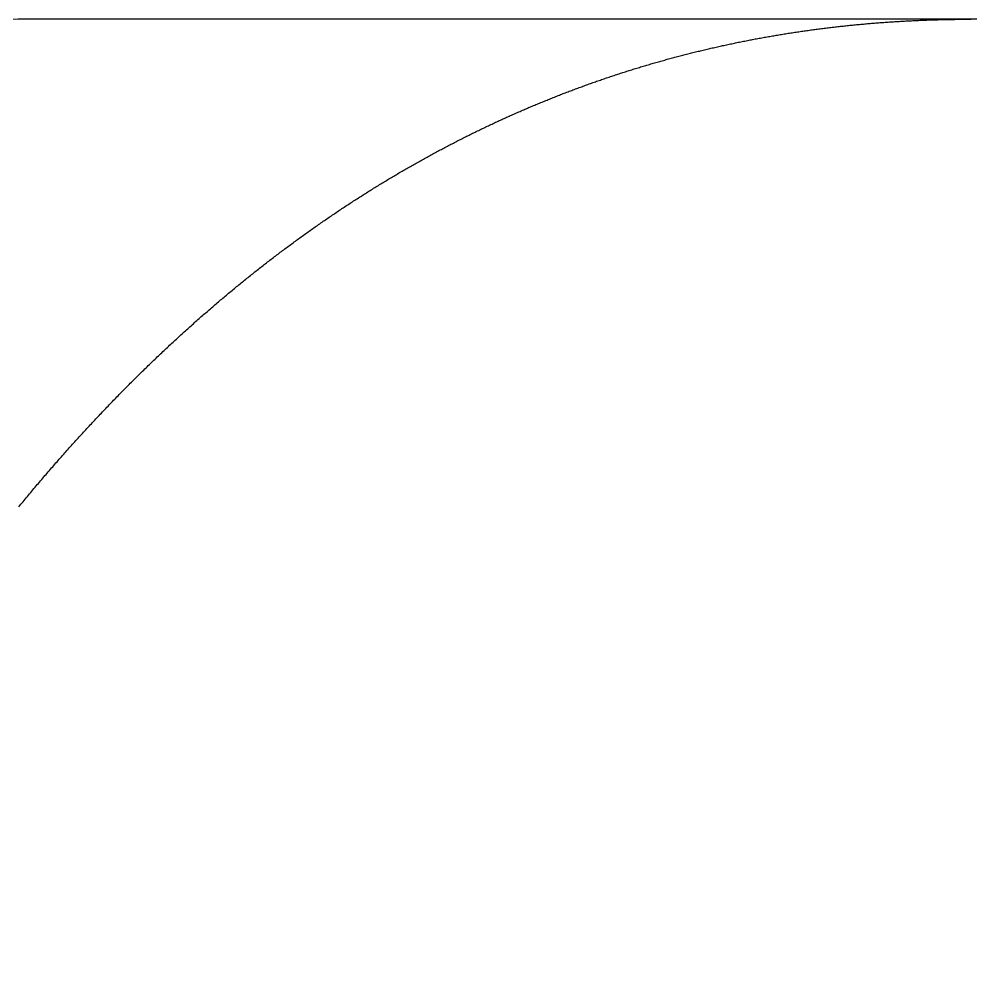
# Model space of a CAD drawing. Extents: x -14 to 315, y -179 to 16.
# Drawn here: x -2.38 to 9.49, y 4 to 16 of the extents above; entities that cross this region are included whole.
import ezdxf

# ---------------------------------------------------------------- set-up
doc = ezdxf.new("R2010")
doc.units = 0
doc.layers.add('BLACK', color=7, linetype='CONTINUOUS')

msp = doc.modelspace()

# ---------------------------------------------------------------- linework, layer by layer
at = {"layer": 'BLACK', "linetype": 'CONTINUOUS'}
for p, q in [((308.75, 16), (-2.25, 16)), ((8.391941, 15.959729), (8.409044, 15.960976)), ((8.409044, 15.960976), (8.426155, 15.962204)), ((8.426155, 15.962204), (8.443275, 15.963412)), ((8.443275, 15.963412), (8.460403, 15.964601)), ((8.460403, 15.964601), (8.477539, 15.96577)), ((8.477539, 15.96577), (8.494684, 15.96692)), ((8.494684, 15.96692), (8.511837, 15.96805)), ((8.511837, 15.96805), (8.528998, 15.969161)), ((8.528998, 15.969161), (8.546168, 15.970252)), ((8.546168, 15.970252), (8.563346, 15.971324)), ((8.563346, 15.971324), (8.580532, 15.972376)), ((8.580532, 15.972376), (8.597727, 15.973409)), ((8.597727, 15.973409), (8.61493, 15.974422)), ((8.61493, 15.974422), (8.632142, 15.975416)), ((8.632142, 15.975416), (8.649362, 15.97639)), ((8.649362, 15.97639), (8.666591, 15.977344)), ((8.666591, 15.977344), (8.683828, 15.978279)), ((8.683828, 15.978279), (8.701074, 15.979195)), ((8.701074, 15.979195), (8.718328, 15.980091)), ((8.718328, 15.980091), (8.73559, 15.980967)), ((8.73559, 15.980967), (8.752862, 15.981824)), ((8.752862, 15.981824), (8.770141, 15.982661)), ((8.770141, 15.982661), (8.78743, 15.983478)), ((8.78743, 15.983478), (8.804727, 15.984276)), ((8.804727, 15.984276), (8.822032, 15.985054)), ((8.822032, 15.985054), (8.839346, 15.985813)), ((8.839346, 15.985813), (8.856669, 15.986551)), ((8.856669, 15.986551), (8.874, 15.987271)), ((8.874, 15.987271), (8.89134, 15.98797)), ((8.89134, 15.98797), (8.908689, 15.98865)), ((8.908689, 15.98865), (8.926046, 15.98931)), ((8.926046, 15.98931), (8.943413, 15.989951)), ((8.943413, 15.989951), (8.960787, 15.990572)), ((8.960787, 15.990572), (8.978171, 15.991173)), ((8.978171, 15.991173), (8.995563, 15.991754)), ((8.995563, 15.991754), (9.012964, 15.992316)), ((9.012964, 15.992316), (9.030373, 15.992858)), ((9.030373, 15.992858), (9.047792, 15.99338)), ((9.047792, 15.99338), (9.065219, 15.993883)), ((9.065219, 15.993883), (9.082655, 15.994366)), ((9.082655, 15.994366), (9.1001, 15.994829)), ((9.1001, 15.994829), (9.117554, 15.995272)), ((9.117554, 15.995272), (9.135016, 15.995695)), ((9.135016, 15.995695), (9.152488, 15.996099)), ((9.152488, 15.996099), (9.169968, 15.996483)), ((9.169968, 15.996483), (9.187457, 15.996847)), ((9.187457, 15.996847), (9.204955, 15.997191)), ((9.204955, 15.997191), (9.222462, 15.997515)), ((9.222462, 15.997515), (9.239978, 15.99782)), ((9.239978, 15.99782), (9.257503, 15.998104)), ((9.257503, 15.998104), (9.275037, 15.998369)), ((9.275037, 15.998369), (9.29258, 15.998614)), ((9.29258, 15.998614), (9.310131, 15.998839)), ((9.310131, 15.998839), (9.327692, 15.999044)), ((9.327692, 15.999044), (9.345261, 15.999229)), ((9.345261, 15.999229), (9.36284, 15.999395)), ((9.36284, 15.999395), (9.380428, 15.99954)), ((9.380428, 15.99954), (9.398025, 15.999666)), ((9.398025, 15.999666), (9.415631, 15.999771)), ((9.415631, 15.999771), (9.433246, 15.999857)), ((9.433246, 15.999857), (9.450869, 15.999922)), ((9.450869, 15.999922), (9.468503, 15.999968)), ((9.468503, 15.999968), (9.486145, 15.999994)), ((9.486145, 15.999994), (9.5, 16)), ((7.313963, 15.839731), (7.330564, 15.842211)), ((7.330564, 15.842211), (7.347172, 15.844672)), ((7.347172, 15.844672), (7.363788, 15.847114)), ((7.363788, 15.847114), (7.380411, 15.849536)), ((7.380411, 15.849536), (7.397041, 15.85194)), ((7.397041, 15.85194), (7.413679, 15.854324)), ((7.413679, 15.854324), (7.430325, 15.856689)), ((7.430325, 15.856689), (7.446977, 15.859035)), ((7.446977, 15.859035), (7.463638, 15.861362)), ((7.463638, 15.861362), (7.480306, 15.86367)), ((7.480306, 15.86367), (7.496982, 15.865959)), ((7.496982, 15.865959), (7.513665, 15.868228)), ((7.513665, 15.868228), (7.530356, 15.870479)), ((7.530356, 15.870479), (7.547054, 15.87271)), ((7.547054, 15.87271), (7.56376, 15.874922)), ((7.56376, 15.874922), (7.580473, 15.877114)), ((7.580473, 15.877114), (7.597195, 15.879288)), ((7.597195, 15.879288), (7.613923, 15.881443)), ((7.613923, 15.881443), (7.63066, 15.883578)), ((7.63066, 15.883578), (7.647404, 15.885694)), ((7.647404, 15.885694), (7.664156, 15.887791)), ((7.664156, 15.887791), (7.680915, 15.889869)), ((7.680915, 15.889869), (7.697683, 15.891927)), ((7.697683, 15.891927), (7.714457, 15.893966)), ((7.714457, 15.893966), (7.73124, 15.895987)), ((7.73124, 15.895987), (7.748031, 15.897987)), ((7.748031, 15.897987), (7.764829, 15.899969)), ((7.764829, 15.899969), (7.781635, 15.901932)), ((7.781635, 15.901932), (7.798449, 15.903875)), ((7.798449, 15.903875), (7.81527, 15.905799)), ((7.81527, 15.905799), (7.8321, 15.907703)), ((7.8321, 15.907703), (7.848937, 15.909589)), ((7.848937, 15.909589), (7.865782, 15.911455)), ((7.865782, 15.911455), (7.882635, 15.913302)), ((7.882635, 15.913302), (7.899496, 15.91513)), ((7.899496, 15.91513), (7.916364, 15.916938)), ((7.916364, 15.916938), (7.933241, 15.918727)), ((7.933241, 15.918727), (7.950125, 15.920497)), ((7.950125, 15.920497), (7.967018, 15.922248)), ((7.967018, 15.922248), (7.983918, 15.923979)), ((7.983918, 15.923979), (8.000827, 15.925691)), ((8.000827, 15.925691), (8.017743, 15.927384)), ((8.017743, 15.927384), (8.034667, 15.929057)), ((8.034667, 15.929057), (8.051599, 15.930712)), ((8.051599, 15.930712), (8.068539, 15.932346)), ((8.068539, 15.932346), (8.085487, 15.933962)), ((8.085487, 15.933962), (8.102444, 15.935558)), ((8.102444, 15.935558), (8.119408, 15.937135)), ((8.119408, 15.937135), (8.13638, 15.938692)), ((8.13638, 15.938692), (8.153361, 15.94023)), ((8.153361, 15.94023), (8.170349, 15.941749)), ((8.170349, 15.941749), (8.187346, 15.943249)), ((8.187346, 15.943249), (8.204351, 15.944729)), ((8.204351, 15.944729), (8.221363, 15.946189)), ((8.221363, 15.946189), (8.238384, 15.94763)), ((8.238384, 15.94763), (8.255413, 15.949052)), ((8.255413, 15.949052), (8.272451, 15.950455)), ((8.272451, 15.950455), (8.289496, 15.951838)), ((8.289496, 15.951838), (8.30655, 15.953202)), ((8.30655, 15.953202), (8.323612, 15.954546)), ((8.323612, 15.954546), (8.340682, 15.955871)), ((8.340682, 15.955871), (8.35776, 15.957176)), ((8.35776, 15.957176), (8.374846, 15.958462)), ((8.374846, 15.958462), (8.391941, 15.959729)), ((6.623287, 15.718351), (6.639587, 15.721631)), ((6.639587, 15.721631), (6.655893, 15.724892)), ((6.655893, 15.724892), (6.672207, 15.728135)), ((6.672207, 15.728135), (6.688527, 15.731358)), ((6.688527, 15.731358), (6.704855, 15.734562)), ((6.704855, 15.734562), (6.721188, 15.737747)), ((6.721188, 15.737747), (6.73753, 15.740914)), ((6.73753, 15.740914), (6.753878, 15.744061)), ((6.753878, 15.744061), (6.770234, 15.747189)), ((6.770234, 15.747189), (6.786595, 15.750298)), ((6.786595, 15.750298), (6.802965, 15.753388)), ((6.802965, 15.753388), (6.819341, 15.756459)), ((6.819341, 15.756459), (6.835725, 15.759511)), ((6.835725, 15.759511), (6.852115, 15.762544)), ((6.852115, 15.762544), (6.868513, 15.765558)), ((6.868513, 15.765558), (6.884917, 15.768553)), ((6.884917, 15.768553), (6.901329, 15.771529)), ((6.901329, 15.771529), (6.917747, 15.774486)), ((6.917747, 15.774486), (6.934174, 15.777424)), ((6.934174, 15.777424), (6.950606, 15.780342)), ((6.950606, 15.780342), (6.967047, 15.783242)), ((6.967047, 15.783242), (6.983494, 15.786123)), ((6.983494, 15.786123), (6.999949, 15.788984)), ((6.999949, 15.788984), (7.01641, 15.791827)), ((7.01641, 15.791827), (7.032879, 15.79465)), ((7.032879, 15.79465), (7.049355, 15.797455)), ((7.049355, 15.797455), (7.065839, 15.80024)), ((7.065839, 15.80024), (7.082329, 15.803006)), ((7.082329, 15.803006), (7.098827, 15.805754)), ((7.098827, 15.805754), (7.115332, 15.808482)), ((7.115332, 15.808482), (7.131844, 15.811191)), ((7.131844, 15.811191), (7.148364, 15.813881)), ((7.148364, 15.813881), (7.164891, 15.816552)), ((7.164891, 15.816552), (7.181425, 15.819204)), ((7.181425, 15.819204), (7.197967, 15.821836)), ((7.197967, 15.821836), (7.214515, 15.82445)), ((7.214515, 15.82445), (7.231072, 15.827045)), ((7.231072, 15.827045), (7.247635, 15.82962)), ((7.247635, 15.82962), (7.264207, 15.832177)), ((7.264207, 15.832177), (7.280784, 15.834714)), ((7.280784, 15.834714), (7.297371, 15.837232)), ((7.297371, 15.837232), (7.313963, 15.839731)), ((6.089197, 15.599438), (6.105275, 15.603345)), ((6.105275, 15.603345), (6.12136, 15.607234)), ((6.12136, 15.607234), (6.137451, 15.611103)), ((6.137451, 15.611103), (6.15355, 15.614954)), ((6.15355, 15.614954), (6.169653, 15.618785)), ((6.169653, 15.618785), (6.185765, 15.622598)), ((6.185765, 15.622598), (6.201882, 15.626391)), ((6.201882, 15.626391), (6.218007, 15.630166)), ((6.218007, 15.630166), (6.234137, 15.633921)), ((6.234137, 15.633921), (6.250275, 15.637658)), ((6.250275, 15.637658), (6.266419, 15.641375)), ((6.266419, 15.641375), (6.28257, 15.645074)), ((6.28257, 15.645074), (6.298727, 15.648753)), ((6.298727, 15.648753), (6.314891, 15.652413)), ((6.314891, 15.652413), (6.331061, 15.656055)), ((6.331061, 15.656055), (6.347239, 15.659677)), ((6.347239, 15.659677), (6.363423, 15.663281)), ((6.363423, 15.663281), (6.379614, 15.666865)), ((6.379614, 15.666865), (6.395811, 15.67043)), ((6.395811, 15.67043), (6.412016, 15.673977)), ((6.412016, 15.673977), (6.428226, 15.677504)), ((6.428226, 15.677504), (6.444444, 15.681013)), ((6.444444, 15.681013), (6.460668, 15.684502)), ((6.460668, 15.684502), (6.4769, 15.687973)), ((6.4769, 15.687973), (6.493137, 15.691424)), ((6.493137, 15.691424), (6.509382, 15.694856)), ((6.509382, 15.694856), (6.525633, 15.69827)), ((6.525633, 15.69827), (6.541892, 15.701664)), ((6.541892, 15.701664), (6.558157, 15.705039)), ((6.558157, 15.705039), (6.57443, 15.708396)), ((6.57443, 15.708396), (6.590708, 15.711733)), ((6.590708, 15.711733), (6.606995, 15.715052)), ((6.606995, 15.715052), (6.623287, 15.718351)), ((5.625703, 15.47785), (5.641599, 15.482309)), ((5.641599, 15.482309), (5.657498, 15.486749)), ((5.657498, 15.486749), (5.673406, 15.49117)), ((5.673406, 15.49117), (5.689319, 15.495572)), ((5.689319, 15.495572), (5.705239, 15.499955)), ((5.705239, 15.499955), (5.721164, 15.504319)), ((5.721164, 15.504319), (5.737096, 15.508664)), ((5.737096, 15.508664), (5.753034, 15.512989)), ((5.753034, 15.512989), (5.768979, 15.517296)), ((5.768979, 15.517296), (5.784928, 15.521584)), ((5.784928, 15.521584), (5.800886, 15.525853)), ((5.800886, 15.525853), (5.816849, 15.530102)), ((5.816849, 15.530102), (5.832819, 15.534333)), ((5.832819, 15.534333), (5.848794, 15.538545)), ((5.848794, 15.538545), (5.864777, 15.542738)), ((5.864777, 15.542738), (5.880764, 15.546911)), ((5.880764, 15.546911), (5.89676, 15.551066)), ((5.89676, 15.551066), (5.91276, 15.555201)), ((5.91276, 15.555201), (5.928769, 15.559318)), ((5.928769, 15.559318), (5.944782, 15.563415)), ((5.944782, 15.563415), (5.960803, 15.567494)), ((5.960803, 15.567494), (5.976829, 15.571553)), ((5.976829, 15.571553), (5.992863, 15.575594)), ((5.992863, 15.575594), (6.008902, 15.579615)), ((6.008902, 15.579615), (6.024948, 15.583618)), ((6.024948, 15.583618), (6.041, 15.587601)), ((6.041, 15.587601), (6.05706, 15.591566)), ((6.05706, 15.591566), (6.073124, 15.595511)), ((6.073124, 15.595511), (6.089197, 15.599438)), ((5.214573, 15.355219), (5.230313, 15.360175)), ((5.230313, 15.360175), (5.246055, 15.365111)), ((5.246055, 15.365111), (5.261806, 15.370028)), ((5.261806, 15.370028), (5.277561, 15.374926)), ((5.277561, 15.374926), (5.293324, 15.379805)), ((5.293324, 15.379805), (5.30909, 15.384664)), ((5.30909, 15.384664), (5.324865, 15.389505)), ((5.324865, 15.389505), (5.340643, 15.394326)), ((5.340643, 15.394326), (5.356429, 15.399129)), ((5.356429, 15.399129), (5.37222, 15.403912)), ((5.37222, 15.403912), (5.388018, 15.408676)), ((5.388018, 15.408676), (5.40382, 15.413421)), ((5.40382, 15.413421), (5.419631, 15.418147)), ((5.419631, 15.418147), (5.435445, 15.422854)), ((5.435445, 15.422854), (5.451268, 15.427542)), ((5.451268, 15.427542), (5.467094, 15.43221)), ((5.467094, 15.43221), (5.482928, 15.43686)), ((5.482928, 15.43686), (5.498767, 15.441491)), ((5.498767, 15.441491), (5.514614, 15.446103)), ((5.514614, 15.446103), (5.530464, 15.450695)), ((5.530464, 15.450695), (5.546323, 15.455269)), ((5.546323, 15.455269), (5.562186, 15.459823)), ((5.562186, 15.459823), (5.578057, 15.464358)), ((5.578057, 15.464358), (5.593932, 15.468874)), ((5.593932, 15.468874), (5.609816, 15.473372)), ((5.609816, 15.473372), (5.625703, 15.47785)), ((4.8542, 15.235963), (4.869804, 15.241359)), ((4.869804, 15.241359), (4.885417, 15.246736)), ((4.885417, 15.246736), (4.901032, 15.252093)), ((4.901032, 15.252093), (4.916656, 15.257432)), ((4.916656, 15.257432), (4.932283, 15.262751)), ((4.932283, 15.262751), (4.947918, 15.268052)), ((4.947918, 15.268052), (4.963557, 15.273332)), ((4.963557, 15.273332), (4.979203, 15.278594)), ((4.979203, 15.278594), (4.994853, 15.283836)), ((4.994853, 15.283836), (5.010511, 15.28906)), ((5.010511, 15.28906), (5.026172, 15.294264)), ((5.026172, 15.294264), (5.041842, 15.299449)), ((5.041842, 15.299449), (5.057515, 15.304615)), ((5.057515, 15.304615), (5.073196, 15.309762)), ((5.073196, 15.309762), (5.08888, 15.314889)), ((5.08888, 15.314889), (5.104572, 15.319998)), ((5.104572, 15.319998), (5.120268, 15.325086)), ((5.120268, 15.325086), (5.135972, 15.330157)), ((5.135972, 15.330157), (5.15168, 15.335207)), ((5.15168, 15.335207), (5.167396, 15.340239)), ((5.167396, 15.340239), (5.183115, 15.345252)), ((5.183115, 15.345252), (5.198842, 15.350245)), ((5.198842, 15.350245), (5.214573, 15.355219)), ((4.527764, 15.118195), (4.543255, 15.123997)), ((4.543255, 15.123997), (4.558749, 15.129778)), ((4.558749, 15.129778), (4.574251, 15.135541)), ((4.574251, 15.135541), (4.589755, 15.141283)), ((4.589755, 15.141283), (4.605268, 15.147007)), ((4.605268, 15.147007), (4.620784, 15.152711)), ((4.620784, 15.152711), (4.636307, 15.158397)), ((4.636307, 15.158397), (4.651834, 15.164062)), ((4.651834, 15.164062), (4.667368, 15.169709)), ((4.667368, 15.169709), (4.682906, 15.175335)), ((4.682906, 15.175335), (4.698451, 15.180944)), ((4.698451, 15.180944), (4.714, 15.186532)), ((4.714, 15.186532), (4.729557, 15.192102)), ((4.729557, 15.192102), (4.745116, 15.197651)), ((4.745116, 15.197651), (4.760684, 15.203183)), ((4.760684, 15.203183), (4.776255, 15.208694)), ((4.776255, 15.208694), (4.791833, 15.214186)), ((4.791833, 15.214186), (4.807415, 15.219659)), ((4.807415, 15.219659), (4.823005, 15.225113)), ((4.823005, 15.225113), (4.838599, 15.230547)), ((4.838599, 15.230547), (4.8542, 15.235963)), ((4.219095, 14.998107), (4.234479, 15.004297)), ((4.234479, 15.004297), (4.249867, 15.010466)), ((4.249867, 15.010466), (4.265262, 15.016616)), ((4.265262, 15.016616), (4.280659, 15.022746)), ((4.280659, 15.022746), (4.296065, 15.028858)), ((4.296065, 15.028858), (4.311473, 15.034949)), ((4.311473, 15.034949), (4.326889, 15.041022)), ((4.326889, 15.041022), (4.342308, 15.047074)), ((4.342308, 15.047074), (4.357735, 15.053108)), ((4.357735, 15.053108), (4.373164, 15.059122)), ((4.373164, 15.059122), (4.388601, 15.065117)), ((4.388601, 15.065117), (4.404041, 15.071091)), ((4.404041, 15.071091), (4.419489, 15.077048)), ((4.419489, 15.077048), (4.43494, 15.082984)), ((4.43494, 15.082984), (4.450398, 15.088901)), ((4.450398, 15.088901), (4.46586, 15.094798)), ((4.46586, 15.094798), (4.481329, 15.100677)), ((4.481329, 15.100677), (4.496801, 15.106536)), ((4.496801, 15.106536), (4.512281, 15.112376)), ((4.512281, 15.112376), (4.527764, 15.118195)), ((3.927793, 14.876811), (3.943077, 14.88337)), ((3.943077, 14.88337), (3.95837, 14.889911)), ((3.95837, 14.889911), (3.973664, 14.896432)), ((3.973664, 14.896432), (3.988967, 14.902934)), ((3.988967, 14.902934), (4.004271, 14.909415)), ((4.004271, 14.909415), (4.019584, 14.915878)), ((4.019584, 14.915878), (4.034899, 14.922319)), ((4.034899, 14.922319), (4.050222, 14.928743)), ((4.050222, 14.928743), (4.065547, 14.935146)), ((4.065547, 14.935146), (4.08088, 14.941531)), ((4.08088, 14.941531), (4.096215, 14.947894)), ((4.096215, 14.947894), (4.111559, 14.95424)), ((4.111559, 14.95424), (4.126904, 14.960565)), ((4.126904, 14.960565), (4.142258, 14.966871)), ((4.142258, 14.966871), (4.157614, 14.973157)), ((4.157614, 14.973157), (4.172978, 14.979424)), ((4.172978, 14.979424), (4.188344, 14.985671)), ((4.188344, 14.985671), (4.203718, 14.9919)), ((4.203718, 14.9919), (4.219095, 14.998107)), ((3.653499, 14.755366), (3.668694, 14.76228)), ((3.668694, 14.76228), (3.683897, 14.769175)), ((3.683897, 14.769175), (3.699102, 14.77605)), ((3.699102, 14.77605), (3.714315, 14.782906)), ((3.714315, 14.782906), (3.72953, 14.78974)), ((3.72953, 14.78974), (3.744752, 14.796557)), ((3.744752, 14.796557), (3.759977, 14.803352)), ((3.759977, 14.803352), (3.77521, 14.810129)), ((3.77521, 14.810129), (3.790444, 14.816885)), ((3.790444, 14.816885), (3.805686, 14.823623)), ((3.805686, 14.823623), (3.820931, 14.830339)), ((3.820931, 14.830339), (3.836183, 14.837038)), ((3.836183, 14.837038), (3.851437, 14.843715)), ((3.851437, 14.843715), (3.8667, 14.850374)), ((3.8667, 14.850374), (3.881964, 14.857012)), ((3.881964, 14.857012), (3.897236, 14.863632)), ((3.897236, 14.863632), (3.912511, 14.87023)), ((3.912511, 14.87023), (3.927793, 14.876811)), ((3.395891, 14.634786), (3.411008, 14.642039)), ((3.411008, 14.642039), (3.426126, 14.64927)), ((3.426126, 14.64927), (3.441252, 14.656483)), ((3.441252, 14.656483), (3.45638, 14.663674)), ((3.45638, 14.663674), (3.471516, 14.670847)), ((3.471516, 14.670847), (3.486653, 14.677999)), ((3.486653, 14.677999), (3.501798, 14.685132)), ((3.501798, 14.685132), (3.516945, 14.692244)), ((3.516945, 14.692244), (3.5321, 14.699338)), ((3.5321, 14.699338), (3.547256, 14.70641)), ((3.547256, 14.70641), (3.562421, 14.713464)), ((3.562421, 14.713464), (3.577587, 14.720496)), ((3.577587, 14.720496), (3.592761, 14.72751)), ((3.592761, 14.72751), (3.607936, 14.734503)), ((3.607936, 14.734503), (3.62312, 14.741478)), ((3.62312, 14.741478), (3.638305, 14.748431)), ((3.638305, 14.748431), (3.653499, 14.755366)), ((3.154685, 14.516039), (3.169727, 14.523612)), ((3.169727, 14.523612), (3.184771, 14.531163)), ((3.184771, 14.531163), (3.199822, 14.538696)), ((3.199822, 14.538696), (3.214875, 14.546206)), ((3.214875, 14.546206), (3.229936, 14.553699)), ((3.229936, 14.553699), (3.244998, 14.56117)), ((3.244998, 14.56117), (3.260068, 14.568622)), ((3.260068, 14.568622), (3.275139, 14.576053)), ((3.275139, 14.576053), (3.290218, 14.583466)), ((3.290218, 14.583466), (3.305299, 14.590856)), ((3.305299, 14.590856), (3.320388, 14.598229)), ((3.320388, 14.598229), (3.335477, 14.60558)), ((3.335477, 14.60558), (3.350575, 14.612912)), ((3.350575, 14.612912), (3.365675, 14.620223)), ((3.365675, 14.620223), (3.380782, 14.627515)), ((3.380782, 14.627515), (3.395891, 14.634786)), ((2.914653, 14.392146), (2.929623, 14.400042)), ((2.929623, 14.400042), (2.944594, 14.407916)), ((2.944594, 14.407916), (2.959573, 14.415771)), ((2.959573, 14.415771), (2.974552, 14.423604)), ((2.974552, 14.423604), (2.989541, 14.431419)), ((2.989541, 14.431419), (3.004529, 14.439212)), ((3.004529, 14.439212), (3.019526, 14.446986)), ((3.019526, 14.446986), (3.034524, 14.454739)), ((3.034524, 14.454739), (3.04953, 14.462473)), ((3.04953, 14.462473), (3.064537, 14.470185)), ((3.064537, 14.470185), (3.079552, 14.477878)), ((3.079552, 14.477878), (3.094568, 14.48555)), ((3.094568, 14.48555), (3.109592, 14.493203)), ((3.109592, 14.493203), (3.124617, 14.500835)), ((3.124617, 14.500835), (3.139651, 14.508448)), ((3.139651, 14.508448), (3.154685, 14.516039)), ((2.705562, 14.279484), (2.720471, 14.287665)), ((2.720471, 14.287665), (2.735379, 14.295823)), ((2.735379, 14.295823), (2.750297, 14.303963)), ((2.750297, 14.303963), (2.765214, 14.312081)), ((2.765214, 14.312081), (2.78014, 14.32018)), ((2.78014, 14.32018), (2.795067, 14.328257)), ((2.795067, 14.328257), (2.810001, 14.336315)), ((2.810001, 14.336315), (2.824937, 14.344351)), ((2.824937, 14.344351), (2.83988, 14.352369)), ((2.83988, 14.352369), (2.854824, 14.360364)), ((2.854824, 14.360364), (2.869777, 14.368341)), ((2.869777, 14.368341), (2.88473, 14.376296)), ((2.88473, 14.376296), (2.899691, 14.384232)), ((2.899691, 14.384232), (2.914653, 14.392146)), ((2.482484, 14.154328), (2.497324, 14.162815)), ((2.497324, 14.162815), (2.512173, 14.171283)), ((2.512173, 14.171283), (2.527021, 14.179728)), ((2.527021, 14.179728), (2.541878, 14.188155)), ((2.541878, 14.188155), (2.556735, 14.19656)), ((2.556735, 14.19656), (2.5716, 14.204946)), ((2.5716, 14.204946), (2.586466, 14.213309)), ((2.586466, 14.213309), (2.60134, 14.221653)), ((2.60134, 14.221653), (2.616214, 14.229975)), ((2.616214, 14.229975), (2.631097, 14.238279)), ((2.631097, 14.238279), (2.645979, 14.24656)), ((2.645979, 14.24656), (2.660871, 14.254823)), ((2.660871, 14.254823), (2.675762, 14.263063)), ((2.675762, 14.263063), (2.690662, 14.271285)), ((2.690662, 14.271285), (2.705562, 14.279484)), ((2.275138, 14.033327), (2.289919, 14.042104)), ((2.289919, 14.042104), (2.304709, 14.050862)), ((2.304709, 14.050862), (2.319498, 14.059597)), ((2.319498, 14.059597), (2.334296, 14.068314)), ((2.334296, 14.068314), (2.349094, 14.077007)), ((2.349094, 14.077007), (2.3639, 14.085682)), ((2.3639, 14.085682), (2.378706, 14.094334)), ((2.378706, 14.094334), (2.393521, 14.102968)), ((2.393521, 14.102968), (2.408335, 14.111578)), ((2.408335, 14.111578), (2.423158, 14.120171)), ((2.423158, 14.120171), (2.437981, 14.12874)), ((2.437981, 14.12874), (2.452813, 14.137291)), ((2.452813, 14.137291), (2.467644, 14.145819)), ((2.467644, 14.145819), (2.482484, 14.154328)), ((2.083327, 13.917315), (2.098059, 13.926366)), ((2.098059, 13.926366), (2.112791, 13.935394)), ((2.112791, 13.935394), (2.127532, 13.944402)), ((2.127532, 13.944402), (2.142272, 13.953388)), ((2.142272, 13.953388), (2.15702, 13.962355)), ((2.15702, 13.962355), (2.171768, 13.971298)), ((2.171768, 13.971298), (2.186525, 13.980223)), ((2.186525, 13.980223), (2.201281, 13.989125)), ((2.201281, 13.989125), (2.216046, 13.998008)), ((2.216046, 13.998008), (2.230811, 14.006868)), ((2.230811, 14.006868), (2.245584, 14.015709)), ((2.245584, 14.015709), (2.260356, 14.024528)), ((2.260356, 14.024528), (2.275138, 14.033327)), ((1.892207, 13.797757), (1.906882, 13.807079)), ((1.906882, 13.807079), (1.921566, 13.816383)), ((1.921566, 13.816383), (1.93625, 13.825663)), ((1.93625, 13.825663), (1.950942, 13.834925)), ((1.950942, 13.834925), (1.965633, 13.844162)), ((1.965633, 13.844162), (1.980333, 13.853382)), ((1.980333, 13.853382), (1.995032, 13.862577)), ((1.995032, 13.862577), (2.00974, 13.871754)), ((2.00974, 13.871754), (2.024448, 13.880907)), ((2.024448, 13.880907), (2.039164, 13.890042)), ((2.039164, 13.890042), (2.05388, 13.899153)), ((2.05388, 13.899153), (2.068604, 13.908246)), ((2.068604, 13.908246), (2.083327, 13.917315)), ((1.701754, 13.674615), (1.716383, 13.684217)), ((1.716383, 13.684217), (1.731011, 13.693794)), ((1.731011, 13.693794), (1.745647, 13.703353)), ((1.745647, 13.703353), (1.760283, 13.712888)), ((1.760283, 13.712888), (1.774928, 13.722404)), ((1.774928, 13.722404), (1.789572, 13.731896)), ((1.789572, 13.731896), (1.804224, 13.74137)), ((1.804224, 13.74137), (1.818876, 13.750819)), ((1.818876, 13.750819), (1.833536, 13.760251)), ((1.833536, 13.760251), (1.848195, 13.769658)), ((1.848195, 13.769658), (1.862863, 13.779046)), ((1.862863, 13.779046), (1.877531, 13.788411)), ((1.877531, 13.788411), (1.892207, 13.797757)), ((1.526538, 13.557739), (1.541121, 13.567599)), ((1.541121, 13.567599), (1.555702, 13.577434)), ((1.555702, 13.577434), (1.570292, 13.58725)), ((1.570292, 13.58725), (1.584882, 13.597042)), ((1.584882, 13.597042), (1.599479, 13.606815)), ((1.599479, 13.606815), (1.614076, 13.616564)), ((1.614076, 13.616564), (1.628682, 13.626294)), ((1.628682, 13.626294), (1.643287, 13.636)), ((1.643287, 13.636), (1.6579, 13.645687)), ((1.6579, 13.645687), (1.672512, 13.65535)), ((1.672512, 13.65535), (1.687134, 13.664995)), ((1.687134, 13.664995), (1.701754, 13.674615)), ((1.351874, 13.437757), (1.366411, 13.447876)), ((1.366411, 13.447876), (1.380946, 13.457971)), ((1.380946, 13.457971), (1.395491, 13.468047)), ((1.395491, 13.468047), (1.410034, 13.478098)), ((1.410034, 13.478098), (1.424586, 13.48813)), ((1.424586, 13.48813), (1.439137, 13.498138)), ((1.439137, 13.498138), (1.453697, 13.508127)), ((1.453697, 13.508127), (1.468256, 13.518092)), ((1.468256, 13.518092), (1.482823, 13.528038)), ((1.482823, 13.528038), (1.497389, 13.537959)), ((1.497389, 13.537959), (1.511964, 13.547861)), ((1.511964, 13.547861), (1.526538, 13.557739)), ((1.177751, 13.314639), (1.192244, 13.325021)), ((1.192244, 13.325021), (1.206734, 13.335377)), ((1.206734, 13.335377), (1.221234, 13.345716)), ((1.221234, 13.345716), (1.235732, 13.356028)), ((1.235732, 13.356028), (1.250239, 13.366322)), ((1.250239, 13.366322), (1.264745, 13.376591)), ((1.264745, 13.376591), (1.27926, 13.386842)), ((1.27926, 13.386842), (1.293773, 13.397067)), ((1.293773, 13.397067), (1.308295, 13.407274)), ((1.308295, 13.407274), (1.322816, 13.417455)), ((1.322816, 13.417455), (1.337345, 13.427619)), ((1.337345, 13.427619), (1.351874, 13.437757)), ((1.018611, 13.199004), (1.033057, 13.209625)), ((1.033057, 13.209625), (1.047513, 13.220228)), ((1.047513, 13.220228), (1.061967, 13.230804)), ((1.061967, 13.230804), (1.076429, 13.241363)), ((1.076429, 13.241363), (1.090891, 13.251895)), ((1.090891, 13.251895), (1.105361, 13.262409)), ((1.105361, 13.262409), (1.11983, 13.272898)), ((1.11983, 13.272898), (1.134307, 13.283368)), ((1.134307, 13.283368), (1.148783, 13.293812)), ((1.148783, 13.293812), (1.163268, 13.304238)), ((1.163268, 13.304238), (1.177751, 13.314639)), ((0.845503, 13.069795), (0.859907, 13.080683)), ((0.859907, 13.080683), (0.874318, 13.091553)), ((0.874318, 13.091553), (0.888729, 13.102396)), ((0.888729, 13.102396), (0.903148, 13.113221)), ((0.903148, 13.113221), (0.917565, 13.12402)), ((0.917565, 13.12402), (0.931992, 13.1348)), ((0.931992, 13.1348), (0.946417, 13.145555)), ((0.946417, 13.145555), (0.96085, 13.15629)), ((0.96085, 13.15629), (0.975282, 13.167)), ((0.975282, 13.167), (0.989723, 13.177692)), ((0.989723, 13.177692), (1.004162, 13.188357)), ((1.004162, 13.188357), (1.018611, 13.199004)), ((0.701644, 12.959661), (0.716011, 12.970774)), ((0.716011, 12.970774), (0.730387, 12.981868)), ((0.730387, 12.981868), (0.744761, 12.992935)), ((0.744761, 12.992935), (0.759145, 13.003985)), ((0.759145, 13.003985), (0.773526, 13.015007)), ((0.773526, 13.015007), (0.787917, 13.026011)), ((0.787917, 13.026011), (0.802305, 13.036989)), ((0.802305, 13.036989), (0.816703, 13.047948)), ((0.816703, 13.047948), (0.831099, 13.058881)), ((0.831099, 13.058881), (0.845503, 13.069795)), ((0.543806, 12.835905), (0.558139, 12.847271)), ((0.558139, 12.847271), (0.572471, 12.85861)), ((0.572471, 12.85861), (0.586812, 12.86993)), ((0.586812, 12.86993), (0.601151, 12.881224)), ((0.601151, 12.881224), (0.615499, 12.892499)), ((0.615499, 12.892499), (0.629845, 12.903747)), ((0.629845, 12.903747), (0.644199, 12.914977)), ((0.644199, 12.914977), (0.658553, 12.92618)), ((0.658553, 12.92618), (0.672914, 12.937364)), ((0.672914, 12.937364), (0.687275, 12.948522)), ((0.687275, 12.948522), (0.701644, 12.959661)), ((0.386398, 12.709399), (0.400688, 12.721012)), ((0.400688, 12.721012), (0.414987, 12.732606)), ((0.414987, 12.732606), (0.429284, 12.744173)), ((0.429284, 12.744173), (0.443589, 12.755722)), ((0.443589, 12.755722), (0.457893, 12.767243)), ((0.457893, 12.767243), (0.472206, 12.778746)), ((0.472206, 12.778746), (0.486517, 12.790222)), ((0.486517, 12.790222), (0.500836, 12.801679)), ((0.500836, 12.801679), (0.515154, 12.813109)), ((0.515154, 12.813109), (0.529481, 12.824521)), ((0.529481, 12.824521), (0.543806, 12.835905)), ((0.243663, 12.591979), (0.257918, 12.603822)), ((0.257918, 12.603822), (0.272182, 12.615647)), ((0.272182, 12.615647), (0.286444, 12.627445)), ((0.286444, 12.627445), (0.300715, 12.639224)), ((0.300715, 12.639224), (0.314985, 12.650975)), ((0.314985, 12.650975), (0.329263, 12.662707)), ((0.329263, 12.662707), (0.343539, 12.674412)), ((0.343539, 12.674412), (0.357823, 12.686099)), ((0.357823, 12.686099), (0.372106, 12.697758)), ((0.372106, 12.697758), (0.386398, 12.709399)), ((0.101271, 12.472241), (0.115492, 12.484318)), ((0.115492, 12.484318), (0.129722, 12.496375)), ((0.129722, 12.496375), (0.14395, 12.508405)), ((0.14395, 12.508405), (0.158187, 12.520416)), ((0.158187, 12.520416), (0.172421, 12.532399)), ((0.172421, 12.532399), (0.186665, 12.544363)), ((0.186665, 12.544363), (0.200907, 12.556299)), ((0.200907, 12.556299), (0.215157, 12.568217)), ((0.215157, 12.568217), (0.229405, 12.580107)), ((0.229405, 12.580107), (0.243663, 12.591979)), ((-0.040779, 12.350167), (-0.026592, 12.362478)), ((-0.026592, 12.362478), (-0.012396, 12.37477)), ((-0.012396, 12.37477), (0.001797, 12.387033)), ((0.001797, 12.387033), (0.016, 12.399278)), ((0.016, 12.399278), (0.030201, 12.411495)), ((0.030201, 12.411495), (0.04441, 12.423693)), ((0.04441, 12.423693), (0.058618, 12.435863)), ((0.058618, 12.435863), (0.072834, 12.448014)), ((0.072834, 12.448014), (0.087048, 12.460137)), ((0.087048, 12.460137), (0.101271, 12.472241)), ((-0.168339, 12.238282), (-0.154176, 12.25081)), ((-0.154176, 12.25081), (-0.140016, 12.26331)), ((-0.140016, 12.26331), (-0.125847, 12.275792)), ((-0.125847, 12.275792), (-0.111681, 12.288244)), ((-0.111681, 12.288244), (-0.097505, 12.300678)), ((-0.097505, 12.300678), (-0.083331, 12.313083)), ((-0.083331, 12.313083), (-0.069149, 12.32547)), ((-0.069149, 12.32547), (-0.054969, 12.337827)), ((-0.054969, 12.337827), (-0.040779, 12.350167)), ((-0.309749, 12.11171), (-0.29562, 12.124477)), ((-0.29562, 12.124477), (-0.281494, 12.137215)), ((-0.281494, 12.137215), (-0.267358, 12.149935)), ((-0.267358, 12.149935), (-0.253225, 12.162625)), ((-0.253225, 12.162625), (-0.239083, 12.175297)), ((-0.239083, 12.175297), (-0.224943, 12.187939)), ((-0.224943, 12.187939), (-0.210794, 12.200563)), ((-0.210794, 12.200563), (-0.196648, 12.213158)), ((-0.196648, 12.213158), (-0.182492, 12.225734)), ((-0.182492, 12.225734), (-0.168339, 12.238282)), ((-0.436731, 11.995748), (-0.422638, 12.008726)), ((-0.422638, 12.008726), (-0.408535, 12.021686)), ((-0.408535, 12.021686), (-0.394436, 12.034617)), ((-0.394436, 12.034617), (-0.380327, 12.047528)), ((-0.380327, 12.047528), (-0.36622, 12.06041)), ((-0.36622, 12.06041), (-0.352105, 12.073274)), ((-0.352105, 12.073274), (-0.337991, 12.086108)), ((-0.337991, 12.086108), (-0.323869, 12.098923)), ((-0.323869, 12.098923), (-0.309749, 12.11171)), ((-0.56345, 11.877823), (-0.549381, 11.891025)), ((-0.549381, 11.891025), (-0.535314, 11.904198)), ((-0.535314, 11.904198), (-0.521238, 11.917352)), ((-0.521238, 11.917352), (-0.507165, 11.930476)), ((-0.507165, 11.930476), (-0.493082, 11.943581)), ((-0.493082, 11.943581), (-0.479002, 11.956656)), ((-0.479002, 11.956656), (-0.464913, 11.969713)), ((-0.464913, 11.969713), (-0.450827, 11.98274)), ((-0.450827, 11.98274), (-0.436731, 11.995748)), ((-0.689896, 11.75793), (-0.675862, 11.771347)), ((-0.675862, 11.771347), (-0.661819, 11.784745)), ((-0.661819, 11.784745), (-0.647779, 11.798113)), ((-0.647779, 11.798113), (-0.633729, 11.811462)), ((-0.633729, 11.811462), (-0.619682, 11.824781)), ((-0.619682, 11.824781), (-0.605626, 11.838081)), ((-0.605626, 11.838081), (-0.591573, 11.851351)), ((-0.591573, 11.851351), (-0.57751, 11.864602)), ((-0.57751, 11.864602), (-0.56345, 11.877823)), ((-0.816082, 11.636042), (-0.802072, 11.649687)), ((-0.802072, 11.649687), (-0.788064, 11.6633)), ((-0.788064, 11.6633), (-0.774047, 11.676895)), ((-0.774047, 11.676895), (-0.760033, 11.69046)), ((-0.760033, 11.69046), (-0.74601, 11.704006)), ((-0.74601, 11.704006), (-0.731989, 11.717521)), ((-0.731989, 11.717521), (-0.717959, 11.731017)), ((-0.717959, 11.731017), (-0.703932, 11.744483)), ((-0.703932, 11.744483), (-0.689896, 11.75793)), ((-0.941997, 11.512153), (-0.928022, 11.526016)), ((-0.928022, 11.526016), (-0.914038, 11.539859)), ((-0.914038, 11.539859), (-0.900057, 11.553672)), ((-0.900057, 11.553672), (-0.886066, 11.567465)), ((-0.886066, 11.567465), (-0.872078, 11.581228)), ((-0.872078, 11.581228), (-0.858081, 11.594972)), ((-0.858081, 11.594972), (-0.844086, 11.608685)), ((-0.844086, 11.608685), (-0.830083, 11.622379)), ((-0.830083, 11.622379), (-0.816082, 11.636042)), ((-1.067654, 11.386236), (-1.053702, 11.40033)), ((-1.053702, 11.40033), (-1.039753, 11.414393)), ((-1.039753, 11.414393), (-1.025795, 11.428436)), ((-1.025795, 11.428436), (-1.01184, 11.442449)), ((-1.01184, 11.442449), (-0.997876, 11.456442)), ((-0.997876, 11.456442), (-0.983914, 11.470405)), ((-0.983914, 11.470405), (-0.969943, 11.484348)), ((-0.969943, 11.484348), (-0.955974, 11.49826)), ((-0.955974, 11.49826), (-0.941997, 11.512153)), ((-1.179125, 11.272601), (-1.165199, 11.286897)), ((-1.165199, 11.286897), (-1.151277, 11.301161)), ((-1.151277, 11.301161), (-1.137345, 11.315407)), ((-1.137345, 11.315407), (-1.123415, 11.329621)), ((-1.123415, 11.329621), (-1.109477, 11.343815)), ((-1.109477, 11.343815), (-1.095541, 11.357979)), ((-1.095541, 11.357979), (-1.081596, 11.372123)), ((-1.081596, 11.372123), (-1.067654, 11.386236)), ((-1.290388, 11.157342), (-1.276489, 11.171841)), ((-1.276489, 11.171841), (-1.262592, 11.186309)), ((-1.262592, 11.186309), (-1.248686, 11.200758)), ((-1.248686, 11.200758), (-1.234783, 11.215175)), ((-1.234783, 11.215175), (-1.22087, 11.229573)), ((-1.22087, 11.229573), (-1.20696, 11.243939)), ((-1.20696, 11.243939), (-1.193041, 11.258285)), ((-1.193041, 11.258285), (-1.179125, 11.272601)), ((-1.415308, 11.025723), (-1.401444, 11.040447)), ((-1.401444, 11.040447), (-1.38757, 11.055152)), ((-1.38757, 11.055152), (-1.3737, 11.069825)), ((-1.3737, 11.069825), (-1.359819, 11.084478)), ((-1.359819, 11.084478), (-1.345942, 11.099099)), ((-1.345942, 11.099099), (-1.332055, 11.113702)), ((-1.332055, 11.113702), (-1.318172, 11.128272)), ((-1.318172, 11.128272), (-1.304279, 11.142823)), ((-1.304279, 11.142823), (-1.290388, 11.157342)), ((-1.526131, 10.906974), (-1.512293, 10.921904)), ((-1.512293, 10.921904), (-1.498445, 10.936816)), ((-1.498445, 10.936816), (-1.4846, 10.951695)), ((-1.4846, 10.951695), (-1.470746, 10.966555)), ((-1.470746, 10.966555), (-1.456894, 10.981382)), ((-1.456894, 10.981382), (-1.443034, 10.996191)), ((-1.443034, 10.996191), (-1.429176, 11.010966)), ((-1.429176, 11.010966), (-1.415308, 11.025723)), ((-1.636746, 10.786563), (-1.622934, 10.801702)), ((-1.622934, 10.801702), (-1.609112, 10.816822)), ((-1.609112, 10.816822), (-1.595293, 10.831909)), ((-1.595293, 10.831909), (-1.581464, 10.846977)), ((-1.581464, 10.846977), (-1.567639, 10.862011)), ((-1.567639, 10.862011), (-1.553804, 10.877027)), ((-1.553804, 10.877027), (-1.539972, 10.89201)), ((-1.539972, 10.89201), (-1.526131, 10.906974)), ((-1.733367, 10.679826), (-1.719571, 10.695156)), ((-1.719571, 10.695156), (-1.705778, 10.710453)), ((-1.705778, 10.710453), (-1.691976, 10.72573)), ((-1.691976, 10.72573), (-1.678176, 10.740974)), ((-1.678176, 10.740974), (-1.664367, 10.756199)), ((-1.664367, 10.756199), (-1.650562, 10.77139)), ((-1.650562, 10.77139), (-1.636746, 10.786563)), ((-1.843593, 10.556265), (-1.829823, 10.571807)), ((-1.829823, 10.571807), (-1.816056, 10.587314)), ((-1.816056, 10.587314), (-1.80228, 10.602803)), ((-1.80228, 10.602803), (-1.788506, 10.618257)), ((-1.788506, 10.618257), (-1.774723, 10.633693)), ((-1.774723, 10.633693), (-1.760943, 10.649095)), ((-1.760943, 10.649095), (-1.747154, 10.664477)), ((-1.747154, 10.664477), (-1.733367, 10.679826)), ((-1.953612, 10.431006), (-1.939868, 10.446761)), ((-1.939868, 10.446761), (-1.926127, 10.462481)), ((-1.926127, 10.462481), (-1.912376, 10.478182)), ((-1.912376, 10.478182), (-1.898629, 10.493849)), ((-1.898629, 10.493849), (-1.884871, 10.509497)), ((-1.884871, 10.509497), (-1.871118, 10.52511)), ((-1.871118, 10.52511), (-1.857354, 10.540705)), ((-1.857354, 10.540705), (-1.843593, 10.556265)), ((-2.063422, 10.304036), (-2.049704, 10.320005)), ((-2.049704, 10.320005), (-2.035989, 10.33594)), ((-2.035989, 10.33594), (-2.022264, 10.351855)), ((-2.022264, 10.351855), (-2.008543, 10.367736)), ((-2.008543, 10.367736), (-1.994812, 10.383597)), ((-1.994812, 10.383597), (-1.981084, 10.399425)), ((-1.981084, 10.399425), (-1.967346, 10.415233)), ((-1.967346, 10.415233), (-1.953612, 10.431006)), ((-2.159331, 10.191527), (-2.145642, 10.207678)), ((-2.145642, 10.207678), (-2.131944, 10.223809)), ((-2.131944, 10.223809), (-2.118248, 10.239905)), ((-2.118248, 10.239905), (-2.104543, 10.255982)), ((-2.104543, 10.255982), (-2.090842, 10.272025)), ((-2.090842, 10.272025), (-2.07713, 10.288048)), ((-2.07713, 10.288048), (-2.063422, 10.304036)), ((-2.255086, 10.077682), (-2.241414, 10.094031)), ((-2.241414, 10.094031), (-2.227745, 10.110344)), ((-2.227745, 10.110344), (-2.214066, 10.126638)), ((-2.214066, 10.126638), (-2.20039, 10.142897)), ((-2.20039, 10.142897), (-2.186705, 10.159137)), ((-2.186705, 10.159137), (-2.173023, 10.175342)), ((-2.173023, 10.175342), (-2.159331, 10.191527)), ((-2.364321, 9.945939), (-2.350675, 9.962507)), ((-2.350675, 9.962507), (-2.337032, 9.979039)), ((-2.337032, 9.979039), (-2.323379, 9.995552)), ((-2.323379, 9.995552), (-2.30973, 10.01203)), ((-2.30973, 10.01203), (-2.296071, 10.028488)), ((-2.296071, 10.028488), (-2.282415, 10.04491)), ((-2.282415, 10.04491), (-2.268749, 10.061314)), ((-2.268749, 10.061314), (-2.255086, 10.077682)), ((-2.391597, 9.912729), (-2.377957, 9.929351)), ((-2.377957, 9.929351), (-2.364321, 9.945939))]:
    msp.add_line(p, q, dxfattribs=at)
at = {"layer": 'BLACK'}
msp.add_arc((-2.250002, 4.000002), 11.999998, -270.0000096, -179.9999905, dxfattribs=at)

doc.saveas('drawing.dxf')
